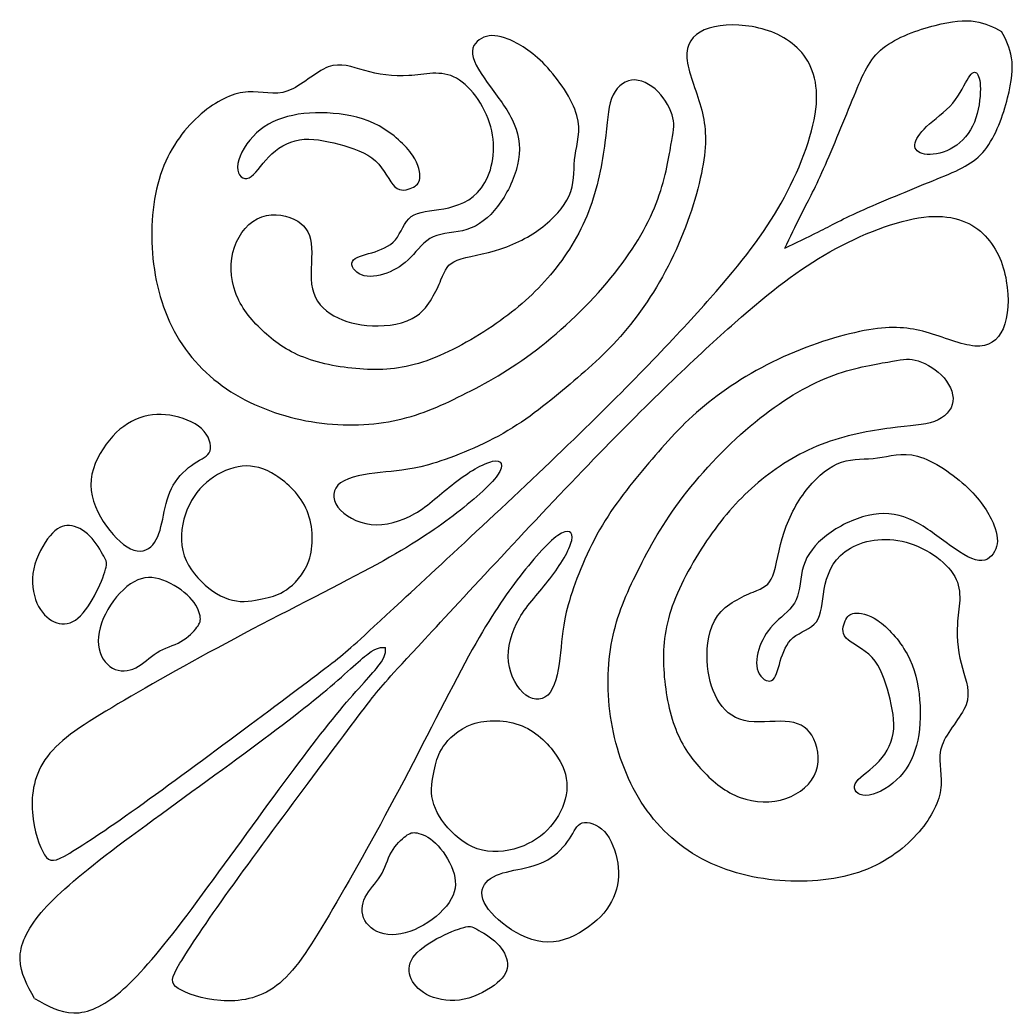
# Model space of a CAD drawing. Header units: millimetres. Extents: x 183 to 445, y 12 to 405.
# Drawn here: x 183.49 to 214.53, y 77.58 to 108.62 of the extents above; entities that cross this region are included whole.
import ezdxf

# ---------------------------------------------------------------- set-up
doc = ezdxf.new("R2010")
doc.units = ezdxf.units.MM
doc.layers.add('Default', color=7, linetype='Continuous')
doc.layers.add('DV1_Layer_1', color=7, linetype='Continuous')

# ---------------------------------------------------------------- blocks, each defined once
blk = doc.blocks.new('SE')
at = {"layer": 'DV1_Layer_1', "color": 7, "linetype": 'Continuous'}
for points, knots in [([(193.242, 88.517), (192.709, 88.104), (191.759, 87.396), (190.671, 86.586), (189.583, 85.775), (188.357, 84.861), (187.342, 84.134), (186.326, 83.407), (185.52, 82.866), (185.046, 82.584), (184.571, 82.301), (184.427, 82.277), (184.264, 82.524), (184.102, 82.77), (183.922, 83.287), (183.88, 83.858), (183.838, 84.429), (183.934, 85.054), (184.348, 85.601), (184.763, 86.148), (185.496, 86.616), (187.612, 87.867), (188.994, 88.648), (190.473, 89.429), (191.951, 90.21), (193.526, 90.992), (194.644, 91.605), (195.762, 92.218), (196.423, 92.663), (197.03, 93.125), (197.637, 93.588), (198.19, 94.069), (198.647, 94.718), (198.55, 94.886), (198.262, 94.826), (197.973, 94.766), (197.492, 94.478), (196.639, 93.816), (196.267, 93.444), (195.834, 93.192), (195.401, 92.939), (194.908, 92.807), (194.463, 92.855), (194.019, 92.903), (193.622, 93.131), (193.43, 93.396), (193.237, 93.66), (193.249, 93.961), (193.778, 94.345), (194.295, 94.43), (194.752, 94.478), (195.209, 94.526), (195.605, 94.538), (196.255, 94.718), (196.904, 94.898), (197.805, 95.247), (199.38, 96.148), (200.053, 96.701), (200.684, 97.236), (201.315, 97.771), (201.904, 98.288), (203.034, 99.658), (203.575, 100.512), (204.416, 102.363), (204.717, 103.361), (204.843, 104.112), (204.969, 104.863), (204.921, 105.368), (204.771, 105.903), (204.621, 106.438), (204.368, 107.003), (204.338, 107.429), (204.308, 107.856), (204.5, 108.145), (204.879, 108.307), (205.258, 108.469), (205.822, 108.505), (206.376, 108.409), (206.928, 108.313), (207.469, 108.084), (207.854, 107.676), (208.239, 107.267), (208.467, 106.678), (208.365, 105.831), (208.263, 104.983), (207.83, 103.877), (207.283, 102.898), (206.736, 101.918), (206.075, 101.065), (205.065, 99.923), (204.056, 98.781), (202.697, 97.35), (200.797, 95.51), (198.897, 93.67), (196.455, 91.42), (195.175, 90.236), (193.894, 89.051), (193.776, 88.931), (193.242, 88.517)], [0, 0, 0, 0, 0.027778, 0.027778, 0.027778, 0.055556, 0.055556, 0.055556, 0.083333, 0.083333, 0.083333, 0.111111, 0.111111, 0.111111, 0.138889, 0.138889, 0.138889, 0.166667, 0.166667, 0.166667, 0.194444, 0.194444, 0.222222, 0.222222, 0.222222, 0.25, 0.25, 0.25, 0.277778, 0.277778, 0.277778, 0.305556, 0.305556, 0.333333, 0.333333, 0.333333, 0.361111, 0.361111, 0.388889, 0.388889, 0.388889, 0.416667, 0.416667, 0.416667, 0.444444, 0.444444, 0.444444, 0.472222, 0.472222, 0.5, 0.5, 0.5, 0.527778, 0.527778, 0.527778, 0.555556, 0.555556, 0.583333, 0.583333, 0.583333, 0.611111, 0.611111, 0.638889, 0.638889, 0.666667, 0.666667, 0.666667, 0.694444, 0.694444, 0.694444, 0.722222, 0.722222, 0.722222, 0.75, 0.75, 0.75, 0.777778, 0.777778, 0.777778, 0.805556, 0.805556, 0.805556, 0.833333, 0.833333, 0.833333, 0.861111, 0.861111, 0.861111, 0.888889, 0.888889, 0.888889, 0.916667, 0.916667, 0.916667, 0.944444, 0.944444, 0.944444, 1, 1, 1, 1]), ([(207.396, 101.487), (207.558, 101.829), (207.72, 102.171), (208.098, 102.91), (208.315, 103.306), (208.609, 103.967), (208.903, 104.628), (209.275, 105.552), (209.558, 106.243), (209.84, 106.934), (210.032, 107.39), (210.462, 107.736), (210.891, 108.081), (211.558, 108.315), (212.621, 108.585), (213.017, 108.621), (213.341, 108.573), (213.666, 108.525), (213.918, 108.393), (214.17, 108.261)], [0, 0, 0, 0, 0.125, 0.125, 0.25, 0.25, 0.25, 0.375, 0.375, 0.375, 0.5, 0.5, 0.5, 0.625, 0.625, 0.75, 0.75, 0.75, 1, 1, 1, 1]), ([(203.837, 104.703), (203.762, 104.279), (203.66, 103.613), (203.375, 102.883), (203.09, 102.153), (202.621, 101.36), (201.3, 99.751), (200.447, 98.934), (199.63, 98.309), (198.814, 97.685), (198.033, 97.253), (197.312, 96.892), (196.591, 96.532), (195.931, 96.244), (195.153, 96.09), (194.375, 95.937), (193.48, 95.919), (192.595, 96.066), (191.709, 96.213), (190.832, 96.526), (190.087, 97), (189.343, 97.475), (188.73, 98.111), (188.313, 98.889), (187.895, 99.667), (187.673, 100.586), (187.622, 101.502), (187.571, 102.417), (187.691, 103.33), (188.292, 104.808), (188.772, 105.372), (189.246, 105.757), (189.721, 106.141), (190.189, 106.345), (190.619, 106.372), (191.048, 106.399), (191.439, 106.249), (191.859, 106.399), (192.28, 106.549), (192.731, 106.999), (193.125, 107.149), (193.52, 107.299), (193.857, 107.149), (194.266, 107.035), (194.675, 106.921), (195.156, 106.842), (195.65, 106.878), (196.144, 106.914), (196.651, 107.065), (197.622, 106.526), (198.086, 105.835), (198.237, 105.15), (198.387, 104.465), (198.225, 103.787), (197.606, 102.952), (197.15, 102.796), (196.735, 102.718), (196.321, 102.64), (195.949, 102.64), (195.721, 102.471), (195.492, 102.303), (195.408, 101.967), (195.225, 101.748), (195.042, 101.529), (194.76, 101.427), (194.487, 101.345), (194.213, 101.264), (193.949, 101.204), (193.883, 101.072), (193.817, 100.94), (193.949, 100.736), (194.165, 100.652), (194.381, 100.568), (194.682, 100.604), (194.958, 100.706), (195.234, 100.808), (195.486, 100.976), (195.706, 101.201), (195.925, 101.427), (196.111, 101.709), (196.405, 101.841), (196.699, 101.973), (197.102, 101.955), (197.462, 102.069), (197.823, 102.183), (198.141, 102.429), (198.42, 102.793), (198.699, 103.156), (198.94, 103.637), (199.144, 104.538), (199.108, 104.958), (198.94, 105.36), (198.771, 105.763), (198.471, 106.147), (197.919, 106.904), (197.667, 107.276), (197.633, 107.549), (197.6, 107.823), (197.787, 107.997), (197.994, 108.078), (198.201, 108.159), (198.429, 108.147), (198.75, 108.018), (199.072, 107.889), (199.486, 107.643), (200.327, 106.766), (200.753, 106.135), (201.036, 105.132), (200.892, 104.76), (200.841, 104.384), (200.789, 104.009), (200.831, 103.631), (200.708, 103.261), (200.585, 102.892), (200.297, 102.532), (199.91, 102.216), (199.522, 101.901), (199.036, 101.631), (198.519, 101.463), (198.003, 101.294), (197.456, 101.228), (197.153, 101.111), (196.85, 100.994), (196.79, 100.826), (196.648, 100.493), (196.507, 100.159), (196.285, 99.661), (195.904, 99.382), (195.522, 99.102), (194.982, 99.042), (194.511, 99.063), (194.039, 99.084), (193.637, 99.186), (193.306, 99.373), (192.976, 99.559), (192.718, 99.829), (192.631, 100.216), (192.544, 100.604), (192.628, 101.108), (192.607, 101.496), (192.586, 101.883), (192.46, 102.153), (192.171, 102.333), (191.883, 102.514), (191.433, 102.604), (191.048, 102.466), (190.664, 102.327), (190.345, 101.961), (190.195, 101.517), (190.045, 101.072), (190.063, 100.55), (190.228, 100.096), (190.393, 99.643), (190.706, 99.258), (191.063, 98.919), (191.42, 98.58), (191.823, 98.286), (192.363, 98.075), (192.904, 97.865), (193.582, 97.739), (194.231, 97.703), (194.88, 97.667), (195.498, 97.721), (196.204, 97.97), (196.91, 98.219), (197.703, 98.664), (198.372, 99.129), (199.042, 99.595), (199.588, 100.081), (200.072, 100.655), (200.555, 101.228), (200.976, 101.889), (201.261, 102.625), (201.546, 103.36), (201.696, 104.171), (201.852, 105.408), (201.858, 105.835), (201.979, 106.159), (202.099, 106.483), (202.333, 106.705), (202.606, 106.738), (202.879, 106.772), (203.192, 106.615), (203.432, 106.375), (203.672, 106.135), (203.84, 105.811), (203.9, 105.559), (203.96, 105.306), (203.913, 105.126), (203.837, 104.703)], [0, 0, 0, 0, 0.014925, 0.014925, 0.014925, 0.029851, 0.029851, 0.044776, 0.044776, 0.044776, 0.059701, 0.059701, 0.059701, 0.074627, 0.074627, 0.074627, 0.089552, 0.089552, 0.089552, 0.104478, 0.104478, 0.104478, 0.119403, 0.119403, 0.119403, 0.134328, 0.134328, 0.134328, 0.149254, 0.149254, 0.164179, 0.164179, 0.164179, 0.179104, 0.179104, 0.179104, 0.19403, 0.19403, 0.19403, 0.208955, 0.208955, 0.208955, 0.223881, 0.223881, 0.223881, 0.238806, 0.238806, 0.238806, 0.253731, 0.253731, 0.268657, 0.268657, 0.268657, 0.283582, 0.283582, 0.298507, 0.298507, 0.298507, 0.313433, 0.313433, 0.313433, 0.328358, 0.328358, 0.328358, 0.343284, 0.343284, 0.343284, 0.358209, 0.358209, 0.358209, 0.373134, 0.373134, 0.373134, 0.38806, 0.38806, 0.38806, 0.402985, 0.402985, 0.402985, 0.41791, 0.41791, 0.41791, 0.432836, 0.432836, 0.432836, 0.447761, 0.447761, 0.447761, 0.462687, 0.462687, 0.477612, 0.477612, 0.477612, 0.492537, 0.492537, 0.507463, 0.507463, 0.507463, 0.522388, 0.522388, 0.522388, 0.537313, 0.537313, 0.537313, 0.552239, 0.552239, 0.567164, 0.567164, 0.58209, 0.58209, 0.58209, 0.597015, 0.597015, 0.597015, 0.61194, 0.61194, 0.61194, 0.626866, 0.626866, 0.626866, 0.641791, 0.641791, 0.641791, 0.656716, 0.656716, 0.656716, 0.671642, 0.671642, 0.671642, 0.686567, 0.686567, 0.686567, 0.701493, 0.701493, 0.701493, 0.716418, 0.716418, 0.716418, 0.731343, 0.731343, 0.731343, 0.746269, 0.746269, 0.746269, 0.761194, 0.761194, 0.761194, 0.776119, 0.776119, 0.776119, 0.791045, 0.791045, 0.791045, 0.80597, 0.80597, 0.80597, 0.820896, 0.820896, 0.820896, 0.835821, 0.835821, 0.835821, 0.850746, 0.850746, 0.850746, 0.865672, 0.865672, 0.865672, 0.880597, 0.880597, 0.880597, 0.895522, 0.895522, 0.895522, 0.910448, 0.910448, 0.925373, 0.925373, 0.925373, 0.940299, 0.940299, 0.940299, 0.955224, 0.955224, 0.955224, 0.970149, 0.970149, 0.970149, 1, 1, 1, 1]), ([(207.396, 101.487), (207.738, 101.649), (208.08, 101.811), (208.45, 102), (208.819, 102.189), (209.215, 102.405), (209.876, 102.7), (210.537, 102.994), (211.462, 103.366), (212.152, 103.649), (212.843, 103.931), (213.299, 104.123), (213.645, 104.553), (213.99, 104.982), (214.224, 105.648), (214.494, 106.712), (214.531, 107.108), (214.482, 107.432), (214.434, 107.757), (214.302, 108.009), (214.17, 108.261)], [0, 0, 0, 0, 0.125, 0.125, 0.125, 0.25, 0.25, 0.25, 0.375, 0.375, 0.375, 0.5, 0.5, 0.5, 0.625, 0.625, 0.75, 0.75, 0.75, 1, 1, 1, 1]), ([(213.137, 106.814), (213.023, 106.633), (212.885, 106.303), (212.645, 106.021), (212.404, 105.739), (212.062, 105.504), (211.828, 105.288), (211.594, 105.072), (211.468, 104.874), (211.459, 104.721), (211.45, 104.568), (211.558, 104.459), (211.765, 104.426), (211.972, 104.393), (212.278, 104.435), (212.561, 104.58), (212.843, 104.724), (213.101, 104.97), (213.263, 105.3), (213.426, 105.63), (213.492, 106.045), (213.504, 106.351), (213.516, 106.657), (213.474, 106.856), (213.407, 106.94), (213.341, 107.024), (213.251, 106.994), (213.137, 106.814)], [0, 0, 0, 0, 0.1, 0.1, 0.1, 0.2, 0.2, 0.2, 0.3, 0.3, 0.3, 0.4, 0.4, 0.4, 0.5, 0.5, 0.5, 0.6, 0.6, 0.6, 0.7, 0.7, 0.7, 0.8, 0.8, 0.8, 1, 1, 1, 1]), ([(195.744, 103.372), (195.6, 103.306), (195.389, 103.242), (195.212, 103.402), (195.034, 103.563), (194.891, 103.948), (194.603, 104.213), (194.315, 104.477), (193.883, 104.622), (193.03, 104.85), (192.61, 104.934), (192.233, 104.872), (191.857, 104.81), (191.524, 104.602), (191.269, 104.341), (191.014, 104.079), (190.836, 103.765), (190.654, 103.683), (190.472, 103.6), (190.285, 103.751), (190.291, 104.021), (190.297, 104.291), (190.496, 104.682), (191.057, 105.277), (191.42, 105.482), (191.852, 105.598), (192.284, 105.715), (192.783, 105.742), (193.28, 105.7), (193.777, 105.657), (194.271, 105.545), (194.714, 105.305), (195.156, 105.066), (195.546, 104.7), (195.76, 104.39), (195.973, 104.081), (196.009, 103.829), (195.988, 103.668), (195.967, 103.507), (195.889, 103.438), (195.744, 103.372)], [0, 0, 0, 0, 0.066667, 0.066667, 0.066667, 0.133333, 0.133333, 0.133333, 0.2, 0.2, 0.266667, 0.266667, 0.266667, 0.333333, 0.333333, 0.333333, 0.4, 0.4, 0.4, 0.466667, 0.466667, 0.466667, 0.533333, 0.533333, 0.6, 0.6, 0.6, 0.666667, 0.666667, 0.666667, 0.733333, 0.733333, 0.733333, 0.8, 0.8, 0.8, 0.866667, 0.866667, 0.866667, 1, 1, 1, 1]), ([(194.427, 87.333), (194.013, 86.8), (193.305, 85.85), (192.495, 84.762), (191.684, 83.674), (190.771, 82.448), (190.043, 81.432), (189.316, 80.417), (188.775, 79.611), (188.493, 79.137), (188.21, 78.662), (188.186, 78.518), (188.433, 78.355), (188.679, 78.193), (189.196, 78.013), (189.767, 77.971), (190.338, 77.929), (190.963, 78.025), (191.51, 78.439), (192.057, 78.854), (192.526, 79.587), (193.151, 80.645), (193.776, 81.703), (194.557, 83.085), (195.338, 84.564), (196.12, 86.042), (196.901, 87.617), (197.514, 88.735), (198.127, 89.853), (198.572, 90.514), (199.034, 91.121), (199.497, 91.728), (199.978, 92.281), (200.303, 92.509), (200.627, 92.737), (200.796, 92.641), (200.675, 92.064), (200.387, 91.583), (200.056, 91.157), (199.726, 90.73), (199.353, 90.357), (199.101, 89.925), (198.848, 89.492), (198.716, 88.999), (198.764, 88.554), (198.812, 88.11), (199.041, 87.713), (199.305, 87.521), (199.569, 87.328), (199.87, 87.34), (200.062, 87.605), (200.254, 87.869), (200.339, 88.386), (200.387, 88.843), (200.435, 89.3), (200.447, 89.696), (200.627, 90.345), (200.808, 90.994), (201.156, 91.896), (201.607, 92.683), (202.058, 93.471), (202.61, 94.144), (203.145, 94.775), (203.68, 95.406), (204.197, 95.995), (204.882, 96.56), (205.567, 97.125), (206.421, 97.666), (207.346, 98.086), (208.272, 98.507), (209.27, 98.808), (210.021, 98.934), (210.772, 99.06), (211.277, 99.012), (211.812, 98.862), (212.347, 98.711), (212.912, 98.459), (213.338, 98.429), (213.765, 98.399), (214.054, 98.591), (214.216, 98.97), (214.378, 99.348), (214.414, 99.913), (214.318, 100.466), (214.222, 101.019), (213.994, 101.56), (213.585, 101.945), (213.176, 102.329), (212.587, 102.558), (211.74, 102.456), (210.892, 102.353), (209.786, 101.921), (208.807, 101.374), (207.827, 100.827), (206.974, 100.166), (205.832, 99.156), (204.69, 98.146), (203.26, 96.788), (201.42, 94.888), (199.579, 92.988), (197.33, 90.546), (196.145, 89.266), (194.96, 87.985), (194.84, 87.867), (194.427, 87.333)], [0, 0, 0, 0, 0.027778, 0.027778, 0.027778, 0.055556, 0.055556, 0.055556, 0.083333, 0.083333, 0.083333, 0.111111, 0.111111, 0.111111, 0.138889, 0.138889, 0.138889, 0.166667, 0.166667, 0.166667, 0.194444, 0.194444, 0.194444, 0.222222, 0.222222, 0.222222, 0.25, 0.25, 0.25, 0.277778, 0.277778, 0.277778, 0.305556, 0.305556, 0.305556, 0.333333, 0.333333, 0.361111, 0.361111, 0.361111, 0.388889, 0.388889, 0.388889, 0.416667, 0.416667, 0.416667, 0.444444, 0.444444, 0.444444, 0.472222, 0.472222, 0.472222, 0.5, 0.5, 0.5, 0.527778, 0.527778, 0.527778, 0.555556, 0.555556, 0.555556, 0.583333, 0.583333, 0.583333, 0.611111, 0.611111, 0.611111, 0.638889, 0.638889, 0.638889, 0.666667, 0.666667, 0.666667, 0.694444, 0.694444, 0.694444, 0.722222, 0.722222, 0.722222, 0.75, 0.75, 0.75, 0.777778, 0.777778, 0.777778, 0.805556, 0.805556, 0.805556, 0.833333, 0.833333, 0.833333, 0.861111, 0.861111, 0.861111, 0.888889, 0.888889, 0.888889, 0.916667, 0.916667, 0.916667, 0.944444, 0.944444, 0.944444, 1, 1, 1, 1]), ([(210.612, 97.928), (210.188, 97.853), (209.522, 97.751), (208.792, 97.466), (208.062, 97.18), (207.27, 96.712), (206.465, 96.051), (205.66, 95.391), (204.843, 94.538), (203.594, 92.904), (203.162, 92.124), (202.801, 91.403), (202.441, 90.682), (202.153, 90.022), (201.846, 88.466), (201.828, 87.571), (201.976, 86.685), (202.123, 85.8), (202.435, 84.923), (202.909, 84.178), (203.384, 83.433), (204.021, 82.821), (204.798, 82.403), (205.576, 81.986), (206.495, 81.764), (207.411, 81.713), (208.327, 81.662), (209.239, 81.782), (209.978, 82.082), (210.717, 82.382), (211.281, 82.863), (211.666, 83.337), (212.05, 83.812), (212.254, 84.28), (212.281, 84.709), (212.308, 85.139), (212.158, 85.529), (212.308, 85.95), (212.458, 86.371), (212.908, 86.822), (213.058, 87.216), (213.208, 87.61), (213.058, 87.948), (212.944, 88.357), (212.83, 88.766), (212.751, 89.247), (212.787, 89.741), (212.823, 90.234), (212.974, 90.742), (212.435, 91.713), (211.744, 92.177), (211.059, 92.327), (210.375, 92.478), (209.696, 92.316), (209.279, 92.007), (208.861, 91.697), (208.705, 91.241), (208.627, 90.826), (208.549, 90.412), (208.549, 90.04), (208.381, 89.811), (208.213, 89.583), (207.876, 89.499), (207.657, 89.316), (207.438, 89.133), (207.336, 88.851), (207.173, 88.304), (207.114, 88.04), (206.981, 87.974), (206.849, 87.908), (206.645, 88.04), (206.561, 88.256), (206.477, 88.472), (206.513, 88.772), (206.615, 89.049), (206.717, 89.325), (206.885, 89.577), (207.111, 89.796), (207.336, 90.016), (207.618, 90.202), (207.75, 90.496), (207.882, 90.79), (207.864, 91.193), (207.978, 91.553), (208.092, 91.913), (208.339, 92.232), (208.702, 92.511), (209.065, 92.79), (209.546, 93.031), (209.996, 93.133), (210.447, 93.235), (210.867, 93.199), (211.269, 93.031), (211.672, 92.862), (212.056, 92.562), (212.434, 92.286), (212.813, 92.01), (213.185, 91.757), (213.459, 91.724), (213.732, 91.691), (213.906, 91.877), (213.987, 92.085), (214.068, 92.292), (214.056, 92.52), (213.927, 92.841), (213.798, 93.163), (213.552, 93.577), (213.113, 93.997), (212.675, 94.418), (212.044, 94.844), (211.543, 94.985), (211.041, 95.126), (210.669, 94.982), (210.294, 94.931), (209.918, 94.88), (209.54, 94.922), (209.17, 94.799), (208.801, 94.676), (208.441, 94.388), (208.126, 94), (207.81, 93.613), (207.54, 93.127), (207.372, 92.61), (207.204, 92.094), (207.138, 91.547), (207.02, 91.244), (206.903, 90.94), (206.735, 90.88), (206.402, 90.739), (206.068, 90.598), (205.57, 90.376), (205.291, 89.994), (205.011, 89.613), (204.951, 89.073), (204.993, 88.13), (205.096, 87.727), (205.282, 87.397), (205.468, 87.067), (205.738, 86.809), (206.125, 86.722), (206.513, 86.634), (207.017, 86.718), (207.792, 86.676), (208.062, 86.55), (208.243, 86.262), (208.423, 85.974), (208.513, 85.523), (208.375, 85.139), (208.237, 84.755), (207.87, 84.436), (207.426, 84.286), (206.981, 84.136), (206.459, 84.154), (206.005, 84.319), (205.552, 84.484), (205.168, 84.797), (204.828, 85.154), (204.489, 85.511), (204.195, 85.914), (203.985, 86.454), (203.774, 86.995), (203.648, 87.673), (203.612, 88.322), (203.576, 88.971), (203.63, 89.589), (203.879, 90.295), (204.129, 91.001), (204.573, 91.793), (205.038, 92.463), (205.504, 93.133), (205.99, 93.679), (206.564, 94.162), (207.138, 94.646), (207.798, 95.067), (208.534, 95.352), (209.269, 95.637), (210.08, 95.787), (210.699, 95.865), (211.317, 95.943), (211.744, 95.949), (212.068, 96.069), (212.392, 96.19), (212.615, 96.424), (212.648, 96.697), (212.681, 96.97), (212.525, 97.282), (212.284, 97.523), (212.044, 97.763), (211.72, 97.931), (211.468, 97.991), (211.215, 98.051), (211.035, 98.003), (210.612, 97.928)], [0, 0, 0, 0, 0.014925, 0.014925, 0.014925, 0.029851, 0.029851, 0.029851, 0.044776, 0.044776, 0.059701, 0.059701, 0.059701, 0.074627, 0.074627, 0.089552, 0.089552, 0.089552, 0.104478, 0.104478, 0.104478, 0.119403, 0.119403, 0.119403, 0.134328, 0.134328, 0.134328, 0.149254, 0.149254, 0.149254, 0.164179, 0.164179, 0.164179, 0.179104, 0.179104, 0.179104, 0.19403, 0.19403, 0.19403, 0.208955, 0.208955, 0.208955, 0.223881, 0.223881, 0.223881, 0.238806, 0.238806, 0.238806, 0.253731, 0.253731, 0.268657, 0.268657, 0.268657, 0.283582, 0.283582, 0.283582, 0.298507, 0.298507, 0.298507, 0.313433, 0.313433, 0.313433, 0.328358, 0.328358, 0.328358, 0.343284, 0.343284, 0.358209, 0.358209, 0.358209, 0.373134, 0.373134, 0.373134, 0.38806, 0.38806, 0.38806, 0.402985, 0.402985, 0.402985, 0.41791, 0.41791, 0.41791, 0.432836, 0.432836, 0.432836, 0.447761, 0.447761, 0.447761, 0.462687, 0.462687, 0.462687, 0.477612, 0.477612, 0.477612, 0.492537, 0.492537, 0.492537, 0.507463, 0.507463, 0.507463, 0.522388, 0.522388, 0.522388, 0.537313, 0.537313, 0.537313, 0.552239, 0.552239, 0.552239, 0.567164, 0.567164, 0.567164, 0.58209, 0.58209, 0.58209, 0.597015, 0.597015, 0.597015, 0.61194, 0.61194, 0.61194, 0.626866, 0.626866, 0.626866, 0.641791, 0.641791, 0.641791, 0.656716, 0.656716, 0.656716, 0.671642, 0.671642, 0.671642, 0.686567, 0.686567, 0.701493, 0.701493, 0.701493, 0.716418, 0.716418, 0.716418, 0.731343, 0.731343, 0.746269, 0.746269, 0.746269, 0.761194, 0.761194, 0.761194, 0.776119, 0.776119, 0.776119, 0.791045, 0.791045, 0.791045, 0.80597, 0.80597, 0.80597, 0.820896, 0.820896, 0.820896, 0.835821, 0.835821, 0.835821, 0.850746, 0.850746, 0.850746, 0.865672, 0.865672, 0.865672, 0.880597, 0.880597, 0.880597, 0.895522, 0.895522, 0.895522, 0.910448, 0.910448, 0.910448, 0.925373, 0.925373, 0.925373, 0.940299, 0.940299, 0.940299, 0.955224, 0.955224, 0.955224, 0.970149, 0.970149, 0.970149, 1, 1, 1, 1]), ([(188.939, 94.756), (188.706, 94.604), (188.448, 94.37), (188.282, 94.084), (188.117, 93.799), (188.045, 93.463), (187.978, 93.14), (187.91, 92.817), (187.847, 92.508), (187.701, 92.293), (187.556, 92.079), (187.328, 91.959), (187.054, 92.046), (186.781, 92.133), (186.463, 92.427), (186.194, 92.801), (185.925, 93.175), (185.706, 93.628), (185.704, 94.083), (185.703, 94.538), (185.919, 94.994), (186.185, 95.356), (186.451, 95.718), (186.766, 95.985), (187.105, 96.135), (187.445, 96.286), (187.808, 96.319), (188.179, 96.263), (188.55, 96.208), (188.928, 96.063), (189.164, 95.846), (189.4, 95.628), (189.493, 95.337), (189.435, 95.157), (189.379, 94.976), (189.171, 94.907), (188.939, 94.756)], [0, 0, 0, 0, 0.076923, 0.076923, 0.076923, 0.153846, 0.153846, 0.153846, 0.230769, 0.230769, 0.230769, 0.307692, 0.307692, 0.307692, 0.384615, 0.384615, 0.384615, 0.461538, 0.461538, 0.461538, 0.538462, 0.538462, 0.538462, 0.615385, 0.615385, 0.615385, 0.692308, 0.692308, 0.692308, 0.769231, 0.769231, 0.769231, 0.846154, 0.846154, 0.846154, 1, 1, 1, 1]), ([(191.158, 90.549), (190.91, 90.49), (190.586, 90.412), (190.255, 90.46), (189.925, 90.508), (189.589, 90.682), (188.967, 91.232), (188.682, 91.607), (188.58, 92.034), (188.478, 92.46), (188.559, 92.937), (188.721, 93.328), (188.883, 93.718), (189.126, 94.021), (189.73, 94.481), (190.09, 94.637), (190.437, 94.672), (190.784, 94.706), (191.117, 94.619), (191.486, 94.385), (191.856, 94.151), (192.261, 93.769), (192.465, 93.274), (192.67, 92.778), (192.673, 92.169), (192.519, 91.718), (192.366, 91.268), (192.057, 90.977), (191.817, 90.811), (191.577, 90.646), (191.406, 90.607), (191.158, 90.549)], [0, 0, 0, 0, 0.083333, 0.083333, 0.083333, 0.166667, 0.166667, 0.25, 0.25, 0.25, 0.333333, 0.333333, 0.333333, 0.416667, 0.416667, 0.5, 0.5, 0.5, 0.583333, 0.583333, 0.583333, 0.666667, 0.666667, 0.666667, 0.75, 0.75, 0.75, 0.833333, 0.833333, 0.833333, 1, 1, 1, 1]), ([(186.169, 91.454), (186.114, 91.262), (185.856, 90.595), (185.442, 90.013), (185.223, 89.866), (185.003, 89.718), (184.772, 89.715), (184.559, 89.812), (184.346, 89.908), (184.151, 90.103), (184.024, 90.394), (183.898, 90.685), (183.841, 91.073), (183.924, 91.465), (184.006, 91.856), (184.229, 92.253), (184.64, 92.742), (184.829, 92.835), (185.039, 92.82), (185.25, 92.805), (185.481, 92.682), (185.675, 92.486), (185.868, 92.289), (186.024, 92.019), (186.113, 91.858), (186.201, 91.697), (186.223, 91.646), (186.169, 91.454)], [0, 0, 0, 0, 0.090909, 0.181818, 0.181818, 0.181818, 0.272727, 0.272727, 0.272727, 0.363636, 0.363636, 0.363636, 0.454545, 0.454545, 0.454545, 0.545455, 0.545455, 0.636364, 0.636364, 0.636364, 0.727273, 0.727273, 0.727273, 0.818182, 0.818182, 0.818182, 1, 1, 1, 1]), ([(189.024, 89.64), (188.925, 89.508), (188.751, 89.322), (188.523, 89.193), (188.295, 89.064), (188.012, 88.992), (187.775, 88.848), (187.538, 88.704), (187.346, 88.487), (187.113, 88.372), (186.88, 88.256), (186.607, 88.241), (186.382, 88.364), (186.156, 88.487), (185.979, 88.748), (185.946, 89.082), (185.913, 89.415), (186.024, 89.82), (186.236, 90.191), (186.448, 90.562), (186.76, 90.898), (187.06, 91.064), (187.361, 91.229), (187.649, 91.223), (187.958, 91.112), (188.268, 91.001), (188.598, 90.784), (188.803, 90.57), (189.009, 90.355), (189.09, 90.142), (189.119, 89.996), (189.147, 89.85), (189.123, 89.772), (189.024, 89.64)], [0, 0, 0, 0, 0.083333, 0.083333, 0.083333, 0.166667, 0.166667, 0.166667, 0.25, 0.25, 0.25, 0.333333, 0.333333, 0.333333, 0.416667, 0.416667, 0.416667, 0.5, 0.5, 0.5, 0.583333, 0.583333, 0.583333, 0.666667, 0.666667, 0.666667, 0.75, 0.75, 0.75, 0.833333, 0.833333, 0.833333, 1, 1, 1, 1]), ([(209.281, 89.835), (209.215, 89.691), (209.151, 89.48), (209.312, 89.303), (209.472, 89.125), (209.857, 88.982), (210.122, 88.694), (210.387, 88.406), (210.531, 87.974), (210.645, 87.547), (210.759, 87.121), (210.843, 86.7), (210.781, 86.324), (210.719, 85.948), (210.511, 85.615), (210.25, 85.36), (209.988, 85.105), (209.674, 84.927), (209.592, 84.745), (209.51, 84.562), (209.66, 84.376), (209.93, 84.382), (210.2, 84.388), (210.591, 84.586), (210.889, 84.867), (211.186, 85.148), (211.392, 85.511), (211.624, 86.374), (211.651, 86.874), (211.609, 87.371), (211.566, 87.868), (211.454, 88.362), (211.215, 88.804), (210.975, 89.247), (210.609, 89.637), (210.299, 89.85), (209.99, 90.064), (209.738, 90.1), (209.577, 90.079), (209.417, 90.058), (209.347, 89.98), (209.281, 89.835)], [0, 0, 0, 0, 0.066667, 0.066667, 0.066667, 0.133333, 0.133333, 0.133333, 0.2, 0.2, 0.2, 0.266667, 0.266667, 0.266667, 0.333333, 0.333333, 0.333333, 0.4, 0.4, 0.4, 0.466667, 0.466667, 0.466667, 0.533333, 0.533333, 0.533333, 0.6, 0.6, 0.666667, 0.666667, 0.666667, 0.733333, 0.733333, 0.733333, 0.8, 0.8, 0.8, 0.866667, 0.866667, 0.866667, 1, 1, 1, 1]), ([(183.951, 78.042), (183.725, 78.436), (183.499, 78.83), (183.494, 79.267), (183.489, 79.705), (183.706, 80.186), (184.156, 80.721), (184.607, 81.255), (185.977, 82.434), (188.838, 84.477), (190.046, 85.36), (191.254, 86.244), (192.24, 86.989), (192.949, 87.578), (193.658, 88.167), (194.091, 88.6), (194.372, 88.811), (194.653, 89.023), (194.783, 89.013), (194.913, 89.004)], [0, 0, 0, 0, 0.125, 0.125, 0.125, 0.25, 0.25, 0.25, 0.375, 0.5, 0.5, 0.5, 0.625, 0.625, 0.625, 0.75, 0.75, 0.75, 1, 1, 1, 1]), ([(183.951, 78.041), (184.345, 77.815), (184.739, 77.589), (185.176, 77.585), (185.614, 77.58), (186.095, 77.796), (186.63, 78.247), (187.165, 78.698), (187.754, 79.383), (188.559, 80.441), (189.364, 81.498), (190.386, 82.929), (191.27, 84.137), (192.153, 85.345), (192.898, 86.331), (193.487, 87.04), (194.076, 87.749), (194.509, 88.182), (194.721, 88.463), (194.932, 88.744), (194.922, 88.874), (194.913, 89.004)], [0, 0, 0, 0, 0.125, 0.125, 0.125, 0.25, 0.25, 0.25, 0.375, 0.375, 0.375, 0.5, 0.5, 0.5, 0.625, 0.625, 0.625, 0.75, 0.75, 0.75, 1, 1, 1, 1]), ([(196.458, 85.248), (196.399, 85.001), (196.321, 84.677), (196.369, 84.346), (196.417, 84.016), (196.591, 83.68), (196.866, 83.369), (197.141, 83.058), (197.516, 82.773), (197.943, 82.671), (198.369, 82.569), (198.847, 82.65), (199.237, 82.812), (199.627, 82.974), (199.931, 83.217), (200.16, 83.519), (200.39, 83.821), (200.546, 84.181), (200.581, 84.528), (200.615, 84.875), (200.528, 85.208), (200.294, 85.577), (200.06, 85.947), (199.678, 86.352), (198.687, 86.76), (198.078, 86.764), (197.627, 86.61), (197.177, 86.457), (196.886, 86.148), (196.721, 85.908), (196.555, 85.668), (196.516, 85.496), (196.458, 85.248)], [0, 0, 0, 0, 0.083333, 0.083333, 0.083333, 0.166667, 0.166667, 0.166667, 0.25, 0.25, 0.25, 0.333333, 0.333333, 0.333333, 0.416667, 0.416667, 0.416667, 0.5, 0.5, 0.5, 0.583333, 0.583333, 0.583333, 0.666667, 0.666667, 0.75, 0.75, 0.75, 0.833333, 0.833333, 0.833333, 1, 1, 1, 1]), ([(200.665, 83.029), (200.513, 82.797), (200.279, 82.539), (199.994, 82.373), (199.708, 82.208), (199.372, 82.136), (199.049, 82.068), (198.726, 82.001), (198.417, 81.938), (198.202, 81.792), (197.988, 81.646), (197.868, 81.418), (197.955, 81.145), (198.042, 80.872), (198.336, 80.554), (198.71, 80.285), (199.084, 80.016), (199.537, 79.797), (199.992, 79.795), (200.447, 79.794), (200.904, 80.01), (201.265, 80.276), (201.627, 80.542), (201.895, 80.857), (202.045, 81.196), (202.195, 81.535), (202.228, 81.899), (202.172, 82.27), (202.117, 82.641), (201.973, 83.019), (201.755, 83.255), (201.537, 83.49), (201.246, 83.584), (201.066, 83.526), (200.886, 83.469), (200.816, 83.262), (200.665, 83.029)], [0, 0, 0, 0, 0.076923, 0.076923, 0.076923, 0.153846, 0.153846, 0.153846, 0.230769, 0.230769, 0.230769, 0.307692, 0.307692, 0.307692, 0.384615, 0.384615, 0.384615, 0.461538, 0.461538, 0.461538, 0.538462, 0.538462, 0.538462, 0.615385, 0.615385, 0.615385, 0.692308, 0.692308, 0.692308, 0.769231, 0.769231, 0.769231, 0.846154, 0.846154, 0.846154, 1, 1, 1, 1]), ([(195.55, 83.115), (195.417, 83.016), (195.231, 82.842), (195.102, 82.614), (194.973, 82.385), (194.901, 82.103), (194.757, 81.866), (194.613, 81.629), (194.396, 81.436), (194.281, 81.204), (194.165, 80.971), (194.15, 80.698), (194.273, 80.472), (194.396, 80.247), (194.658, 80.07), (194.991, 80.037), (195.324, 80.004), (195.73, 80.115), (196.1, 80.327), (196.471, 80.539), (196.808, 80.851), (196.973, 81.151), (197.138, 81.451), (197.132, 81.74), (197.021, 82.049), (196.91, 82.358), (196.693, 82.689), (196.479, 82.894), (196.264, 83.1), (196.051, 83.181), (195.905, 83.21), (195.76, 83.238), (195.682, 83.214), (195.55, 83.115)], [0, 0, 0, 0, 0.083333, 0.083333, 0.083333, 0.166667, 0.166667, 0.166667, 0.25, 0.25, 0.25, 0.333333, 0.333333, 0.333333, 0.416667, 0.416667, 0.416667, 0.5, 0.5, 0.5, 0.583333, 0.583333, 0.583333, 0.666667, 0.666667, 0.666667, 0.75, 0.75, 0.75, 0.833333, 0.833333, 0.833333, 1, 1, 1, 1]), ([(197.363, 80.259), (197.171, 80.205), (196.838, 80.076), (196.525, 79.908), (196.213, 79.74), (195.922, 79.533), (195.775, 79.314), (195.628, 79.094), (195.624, 78.863), (195.721, 78.65), (195.817, 78.437), (196.012, 78.241), (196.303, 78.115), (196.594, 77.989), (196.982, 77.932), (197.374, 78.015), (197.766, 78.097), (198.162, 78.319), (198.407, 78.525), (198.651, 78.731), (198.744, 78.92), (198.714, 79.34), (198.591, 79.572), (198.198, 79.959), (197.928, 80.115), (197.767, 80.204), (197.606, 80.292), (197.555, 80.313), (197.363, 80.259)], [0, 0, 0, 0, 0.090909, 0.090909, 0.090909, 0.181818, 0.181818, 0.181818, 0.272727, 0.272727, 0.272727, 0.363636, 0.363636, 0.363636, 0.454545, 0.454545, 0.454545, 0.545455, 0.545455, 0.545455, 0.636364, 0.636364, 0.727273, 0.727273, 0.818182, 0.818182, 0.818182, 1, 1, 1, 1])]:
    blk.add_open_spline(points, degree=3, knots=knots, dxfattribs=at)

msp = doc.modelspace()

# ---------------------------------------------------------------- block references
at = {"layer": 'Default'}
msp.add_blockref('SE', (0, 0), dxfattribs=at)

doc.saveas('drawing.dxf')
